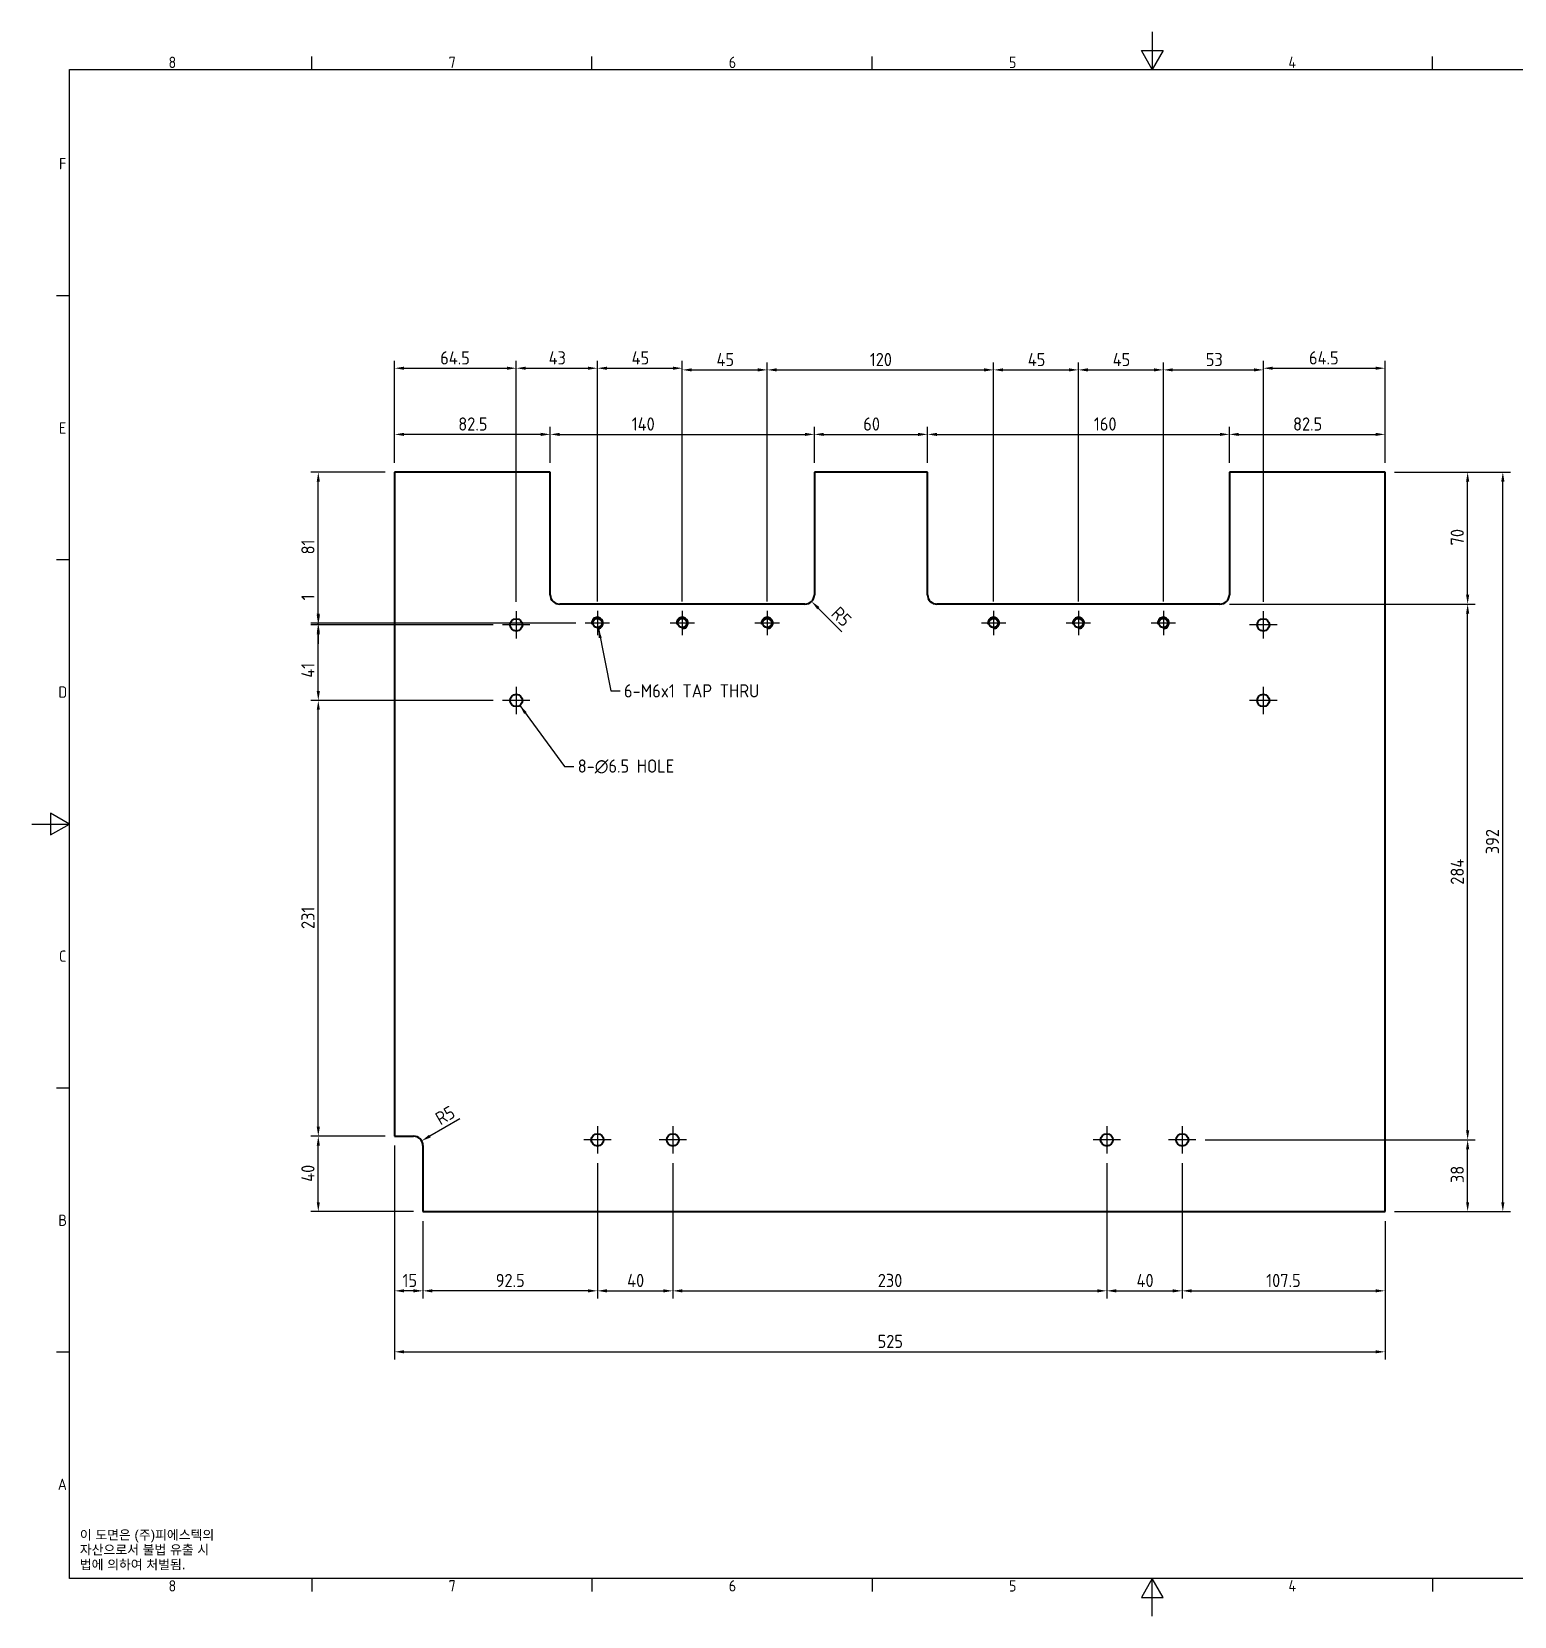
# Model space of a CAD drawing. Header units: millimetres. Extents: x 0 to 1188, y 0 to 840.
# Drawn here: x 0 to 786, y 0 to 840 of the extents above; entities that cross this region are included whole.
import ezdxf

# ---------------------------------------------------------------- set-up
doc = ezdxf.new("R2010")
doc.units = ezdxf.units.MM
doc.header["$LTSCALE"] = 2
doc.linetypes.add('CHAIN', pattern=[0.7087, 0.4724, -0.0591, 0.1181, -0.0591])
doc.layers.get('0').update_dxf_attribs({"color": 3, "lineweight": 25, "true_color": 0x00ff00})
for name, color, linetype, lineweight, true_color in [('가시적인 것(ISO)', 3, 'Continuous', 40, 0x00ff00), ('가시적인 좁은 것(ISO)', 3, 'Continuous', 35, 0x00ff00), ('기호(ISO)', 5, 'Continuous', 25, 0x0000ff), ('중심 표식(ISO)', 1, 'Continuous', 25, 0xff0000), ('치수(ISO)', 2, 'Continuous', 25, 0xffff00)]:
    doc.layers.add(name, color=color, linetype=linetype, lineweight=lineweight, true_color=true_color)
doc.layers.add('경계(ISO)', color=7, linetype='Continuous', lineweight=25)
doc.styles.add('문자 텍스트_PSTEK_POSCO', font='isocp.shx')
doc.styles.add('치수 텍스트_PSTEK_POSCO', font='isocp.shx')
doc.dimstyles.new('치수_PSTEK_POSCO', dxfattribs={"dimscale": 2, "dimtxt": 3.5, "dimasz": 2.5, "dimexe": 2, "dimexo": 2.5, "dimgap": 1, "dimtad": 1, "dimrnd": 1e-08, "dimdsep": 46, "dimtxsty": '치수 텍스트_PSTEK_POSCO', "dimcen": 0.09, "dimdle": 10, "dimclrd": 7, "dimclre": 7, "dimclrt": 2, "dimadec": 1, "dimazin": 2, "dimtfac": 1, "dimtmove": 0, "dimatfit": 3, "dimfxl": 1, "dimtolj": 1, "dimlwd": -1, "dimlwe": -1, "dimarcsym": 0})
doc.dimstyles.new('치수_PSTEK_POSCO$7', dxfattribs={"dimscale": 2, "dimtxt": 3.5, "dimasz": 2.5, "dimexe": 2, "dimexo": 2.5, "dimgap": 1, "dimtad": 1, "dimrnd": 1e-08, "dimdsep": 46, "dimtxsty": '치수 텍스트_PSTEK_POSCO', "dimcen": 0.09, "dimdle": 10, "dimclrd": 7, "dimclre": 7, "dimclrt": 2, "dimadec": 1, "dimazin": 2, "dimtfac": 1, "dimtmove": 0, "dimatfit": 3, "dimfxl": 1, "dimtolj": 1, "dimlwd": -1, "dimlwe": -1, "dimarcsym": 0})

# ---------------------------------------------------------------- blocks, each defined once
blk = doc.blocks.new('경계 Default Border')
at = {"layer": '경계(ISO)'}
for p, q in [((74.25, 410), (74.25, 413.4)), ((148.5, 410), (148.5, 413.4)), ((222.75, 410), (222.75, 413.4)), ((371.25, 410), (371.25, 413.4)), ((10, 350), (6.6, 350)), ((10, 280), (6.6, 280)), ((10, 140), (6.6, 140)), ((10, 70), (6.6, 70)), ((74.25, 10), (74.25, 6.6)), ((148.5, 10), (148.5, 6.6)), ((222.75, 10), (222.75, 6.6)), ((371.25, 10), (371.25, 6.6))]:
    blk.add_line(p, q, dxfattribs=at)
at = {"layer": '경계(ISO)', "flags": 128}
for points in [[(297, 420), (297, 410), (294.11, 415), (299.89, 415), (297, 410)], [(10, 10), (10, 410), (584, 410), (584, 10), (10, 10)], [(0, 210), (10, 210), (5, 212.89), (5, 207.11), (10, 210)], [(297, 0), (297, 10), (294.11, 5), (299.89, 5), (297, 10)]]:
    blk.add_lwpolyline(points, dxfattribs=at)
at = {"layer": '경계(ISO)', "color": 2, "true_color": 0xffff00, "char_height": 3, "attachment_point": 7, "style": '문자 텍스트_PSTEK_POSCO'}
for s, insert in [('8', (36.27, 410.37)), ('7', (110.52, 410.39)), ('6', (184.77, 410.37)), ('5', (259.02, 410.37)), ('4', (333.1, 410.4)), ('F', (7.24, 383.5)), ('E', (7.24, 313.47)), ('D', (7.08, 243.47)), ('C', (7.24, 173.47)), ('B', (7.08, 103.47)), ('A', (6.91, 33.49)), ('8', (36.27, 6.57)), ('7', (110.52, 6.59)), ('6', (184.77, 6.57)), ('5', (259.02, 6.57)), ('4', (333.1, 6.6))]:
    blk.add_mtext(s, dxfattribs=dict(at, insert=insert))
blk = doc.blocks.new('*D23')
at = {"layer": 'Defpoints', "color": 0, "transparency": 16777216}
for p in [(192.38, 254.53), (717.38, 214.53), (717.38, 140.21)]:
    blk.add_point(p, dxfattribs=at)
at = {"layer": '치수(ISO)', "color": 7, "transparency": 16777216}
for p, q in [((192.38, 249.53), (192.38, 136.21)), ((717.38, 209.53), (717.38, 136.21)), ((197.38, 140.21), (712.38, 140.21))]:
    blk.add_line(p, q, dxfattribs=at)
for points in [[(197.38, 141.04), (197.38, 139.38), (192.38, 140.21)], [(712.38, 141.04), (712.38, 139.38), (717.38, 140.21)]]:
    blk.add_solid(points, dxfattribs=at)
at = {"layer": '치수(ISO)', "color": 2, "transparency": 16777216, "insert": (448.43, 145.71), "char_height": 7, "attachment_point": 4, "style": '치수 텍스트_PSTEK_POSCO'}
blk.add_mtext('\\A1;525', dxfattribs=at)
blk = doc.blocks.new('*D24')
at = {"layer": 'Defpoints', "color": 0, "transparency": 16777216}
for p in [(717.38, 606.53), (779.84, 606.53), (717.38, 214.53)]:
    blk.add_point(p, dxfattribs=at)
at = {"layer": '치수(ISO)', "color": 7, "transparency": 16777216}
for p, q in [((722.38, 606.53), (783.84, 606.53)), ((779.84, 219.53), (779.84, 601.53)), ((722.38, 214.53), (783.84, 214.53))]:
    blk.add_line(p, q, dxfattribs=at)
for points in [[(779, 601.53), (780.67, 601.53), (779.84, 606.53)], [(779, 219.53), (780.67, 219.53), (779.84, 214.53)]]:
    blk.add_solid(points, dxfattribs=at)
at = {"layer": '치수(ISO)', "color": 2, "transparency": 16777216, "insert": (774.33, 404), "char_height": 7, "attachment_point": 4, "rotation": 90, "style": '치수 텍스트_PSTEK_POSCO'}
blk.add_mtext('\\A1;392', dxfattribs=at)
blk = doc.blocks.new('*D26')
at = {"layer": 'Defpoints', "color": 0, "transparency": 16777216}
for p in [(299.88, 245.28), (339.88, 245.28), (339.88, 172.53)]:
    blk.add_point(p, dxfattribs=at)
at = {"layer": '치수(ISO)', "color": 7, "transparency": 16777216}
for p, q in [((299.88, 240.28), (299.88, 168.53)), ((339.88, 240.28), (339.88, 168.53)), ((304.88, 172.53), (334.88, 172.53))]:
    blk.add_line(p, q, dxfattribs=at)
for points in [[(304.88, 173.36), (304.88, 171.69), (299.88, 172.53)], [(334.88, 173.36), (334.88, 171.69), (339.88, 172.53)]]:
    blk.add_solid(points, dxfattribs=at)
at = {"layer": '치수(ISO)', "color": 2, "transparency": 16777216, "insert": (315.65, 178.03), "char_height": 7, "attachment_point": 4, "style": '치수 텍스트_PSTEK_POSCO'}
blk.add_mtext('\\A1;40', dxfattribs=at)
blk = doc.blocks.new('*D27')
at = {"layer": 'Defpoints', "color": 0, "transparency": 16777216}
for p in [(339.88, 245.28), (569.88, 245.28), (569.88, 172.53)]:
    blk.add_point(p, dxfattribs=at)
at = {"layer": '치수(ISO)', "color": 7, "transparency": 16777216}
for p, q in [((339.88, 240.28), (339.88, 168.53)), ((569.88, 240.28), (569.88, 168.53)), ((344.88, 172.53), (564.88, 172.53))]:
    blk.add_line(p, q, dxfattribs=at)
for points in [[(344.88, 173.36), (344.88, 171.69), (339.88, 172.53)], [(564.88, 173.36), (564.88, 171.69), (569.88, 172.53)]]:
    blk.add_solid(points, dxfattribs=at)
at = {"layer": '치수(ISO)', "color": 2, "transparency": 16777216, "insert": (448.5, 178.03), "char_height": 7, "attachment_point": 4, "style": '치수 텍스트_PSTEK_POSCO'}
blk.add_mtext('\\A1;230', dxfattribs=at)
blk = doc.blocks.new('*D28')
at = {"layer": 'Defpoints', "color": 0, "transparency": 16777216}
for p in [(569.88, 245.28), (609.88, 245.28), (609.88, 172.53)]:
    blk.add_point(p, dxfattribs=at)
at = {"layer": '치수(ISO)', "color": 7, "transparency": 16777216}
for p, q in [((569.88, 240.28), (569.88, 168.53)), ((609.88, 240.28), (609.88, 168.53)), ((574.88, 172.53), (604.88, 172.53))]:
    blk.add_line(p, q, dxfattribs=at)
for points in [[(574.88, 173.36), (574.88, 171.69), (569.88, 172.53)], [(604.88, 173.36), (604.88, 171.69), (609.88, 172.53)]]:
    blk.add_solid(points, dxfattribs=at)
at = {"layer": '치수(ISO)', "color": 2, "transparency": 16777216, "insert": (585.69, 178.03), "char_height": 7, "attachment_point": 4, "style": '치수 텍스트_PSTEK_POSCO'}
blk.add_mtext('\\A1;40', dxfattribs=at)
blk = doc.blocks.new('*D29')
at = {"layer": 'Defpoints', "color": 0, "transparency": 16777216}
for p in [(609.88, 245.28), (717.38, 214.53), (717.38, 172.53)]:
    blk.add_point(p, dxfattribs=at)
at = {"layer": '치수(ISO)', "color": 7, "transparency": 16777216}
for p, q in [((609.88, 240.28), (609.88, 168.53)), ((717.38, 209.53), (717.38, 168.53)), ((614.88, 172.53), (712.38, 172.53))]:
    blk.add_line(p, q, dxfattribs=at)
for points in [[(614.88, 173.36), (614.88, 171.69), (609.88, 172.53)], [(712.38, 173.36), (712.38, 171.69), (717.38, 172.53)]]:
    blk.add_solid(points, dxfattribs=at)
at = {"layer": '치수(ISO)', "color": 2, "transparency": 16777216, "insert": (654.4, 178.03), "char_height": 7, "attachment_point": 4, "style": '치수 텍스트_PSTEK_POSCO'}
blk.add_mtext('\\A1;107.5', dxfattribs=at)
blk = doc.blocks.new('*D30')
at = {"layer": 'Defpoints', "color": 0, "transparency": 16777216}
for p in [(299.88, 661.6), (256.88, 532.78), (299.88, 532.98)]:
    blk.add_point(p, dxfattribs=at)
at = {"layer": '치수(ISO)', "color": 7, "transparency": 16777216}
for p, q in [((256.88, 537.78), (256.88, 665.6)), ((299.88, 537.98), (299.88, 665.6)), ((261.88, 661.6), (294.88, 661.6))]:
    blk.add_line(p, q, dxfattribs=at)
for points in [[(261.88, 662.43), (261.88, 660.77), (256.88, 661.6)], [(294.88, 662.43), (294.88, 660.77), (299.88, 661.6)]]:
    blk.add_solid(points, dxfattribs=at)
at = {"layer": '치수(ISO)', "color": 2, "transparency": 16777216, "insert": (274.05, 667.1), "char_height": 7, "attachment_point": 4, "style": '치수 텍스트_PSTEK_POSCO'}
blk.add_mtext('\\A1;43', dxfattribs=at)
blk = doc.blocks.new('*D31')
at = {"layer": 'Defpoints', "color": 0, "transparency": 16777216}
for p in [(344.88, 661.6), (299.88, 532.98), (344.88, 532.98)]:
    blk.add_point(p, dxfattribs=at)
at = {"layer": '치수(ISO)', "color": 7, "transparency": 16777216}
for p, q in [((299.88, 537.98), (299.88, 665.6)), ((344.88, 537.98), (344.88, 665.6)), ((304.88, 661.6), (339.88, 661.6))]:
    blk.add_line(p, q, dxfattribs=at)
for points in [[(304.88, 662.43), (304.88, 660.77), (299.88, 661.6)], [(339.88, 662.43), (339.88, 660.77), (344.88, 661.6)]]:
    blk.add_solid(points, dxfattribs=at)
at = {"layer": '치수(ISO)', "color": 2, "transparency": 16777216, "insert": (318.03, 667.1), "char_height": 7, "attachment_point": 4, "style": '치수 텍스트_PSTEK_POSCO'}
blk.add_mtext('\\A1;45', dxfattribs=at)
blk = doc.blocks.new('*D32')
at = {"layer": 'Defpoints', "color": 0, "transparency": 16777216}
for p in [(389.88, 660.72), (344.88, 532.98), (389.88, 532.98)]:
    blk.add_point(p, dxfattribs=at)
at = {"layer": '치수(ISO)', "color": 7, "transparency": 16777216}
for p, q in [((344.88, 537.98), (344.88, 664.72)), ((389.88, 537.98), (389.88, 664.72)), ((349.88, 660.72), (384.88, 660.72))]:
    blk.add_line(p, q, dxfattribs=at)
for points in [[(349.88, 661.56), (349.88, 659.89), (344.88, 660.72)], [(384.88, 661.56), (384.88, 659.89), (389.88, 660.72)]]:
    blk.add_solid(points, dxfattribs=at)
at = {"layer": '치수(ISO)', "color": 2, "transparency": 16777216, "insert": (363.03, 666.22), "char_height": 7, "attachment_point": 4, "style": '치수 텍스트_PSTEK_POSCO'}
blk.add_mtext('\\A1;45', dxfattribs=at)
blk = doc.blocks.new('*D33')
at = {"layer": 'Defpoints', "color": 0, "transparency": 16777216}
for p in [(509.88, 660.72), (389.88, 532.98), (509.88, 532.98)]:
    blk.add_point(p, dxfattribs=at)
at = {"layer": '치수(ISO)', "color": 7, "transparency": 16777216}
for p, q in [((389.88, 537.98), (389.88, 664.72)), ((509.88, 537.98), (509.88, 664.72)), ((394.88, 660.72), (504.88, 660.72))]:
    blk.add_line(p, q, dxfattribs=at)
for points in [[(394.88, 661.56), (394.88, 659.89), (389.88, 660.72)], [(504.88, 661.56), (504.88, 659.89), (509.88, 660.72)]]:
    blk.add_solid(points, dxfattribs=at)
at = {"layer": '치수(ISO)', "color": 2, "transparency": 16777216, "insert": (444.27, 666.22), "char_height": 7, "attachment_point": 4, "style": '치수 텍스트_PSTEK_POSCO'}
blk.add_mtext('\\A1;120', dxfattribs=at)
blk = doc.blocks.new('*D34')
at = {"layer": 'Defpoints', "color": 0, "transparency": 16777216}
for p in [(554.88, 660.72), (509.88, 532.98), (554.88, 532.98)]:
    blk.add_point(p, dxfattribs=at)
at = {"layer": '치수(ISO)', "color": 7, "transparency": 16777216}
for p, q in [((509.88, 537.98), (509.88, 664.72)), ((554.88, 537.98), (554.88, 664.72)), ((514.88, 660.72), (549.88, 660.72))]:
    blk.add_line(p, q, dxfattribs=at)
for points in [[(514.88, 661.56), (514.88, 659.89), (509.88, 660.72)], [(549.88, 661.56), (549.88, 659.89), (554.88, 660.72)]]:
    blk.add_solid(points, dxfattribs=at)
at = {"layer": '치수(ISO)', "color": 2, "transparency": 16777216, "insert": (528.03, 666.22), "char_height": 7, "attachment_point": 4, "style": '치수 텍스트_PSTEK_POSCO'}
blk.add_mtext('\\A1;45', dxfattribs=at)
blk = doc.blocks.new('*D35')
at = {"layer": 'Defpoints', "color": 0, "transparency": 16777216}
for p in [(599.88, 660.72), (554.88, 532.98), (599.88, 532.98)]:
    blk.add_point(p, dxfattribs=at)
at = {"layer": '치수(ISO)', "color": 7, "transparency": 16777216}
for p, q in [((554.88, 537.98), (554.88, 664.72)), ((599.88, 537.98), (599.88, 664.72)), ((559.88, 660.72), (594.88, 660.72))]:
    blk.add_line(p, q, dxfattribs=at)
for points in [[(559.88, 661.56), (559.88, 659.89), (554.88, 660.72)], [(594.88, 661.56), (594.88, 659.89), (599.88, 660.72)]]:
    blk.add_solid(points, dxfattribs=at)
at = {"layer": '치수(ISO)', "color": 2, "transparency": 16777216, "insert": (573.03, 666.22), "char_height": 7, "attachment_point": 4, "style": '치수 텍스트_PSTEK_POSCO'}
blk.add_mtext('\\A1;45', dxfattribs=at)
blk = doc.blocks.new('*D36')
at = {"layer": 'Defpoints', "color": 0, "transparency": 16777216}
for p in [(652.88, 660.72), (599.88, 532.98), (652.88, 532.78)]:
    blk.add_point(p, dxfattribs=at)
at = {"layer": '치수(ISO)', "color": 7, "transparency": 16777216}
for p, q in [((599.88, 537.98), (599.88, 664.72)), ((652.88, 537.78), (652.88, 664.72)), ((604.88, 660.72), (647.88, 660.72))]:
    blk.add_line(p, q, dxfattribs=at)
for points in [[(604.88, 661.56), (604.88, 659.89), (599.88, 660.72)], [(647.88, 661.56), (647.88, 659.89), (652.88, 660.72)]]:
    blk.add_solid(points, dxfattribs=at)
at = {"layer": '치수(ISO)', "color": 2, "transparency": 16777216, "insert": (622.38, 666.22), "char_height": 7, "attachment_point": 4, "style": '치수 텍스트_PSTEK_POSCO'}
blk.add_mtext('\\A1;53', dxfattribs=at)
blk = doc.blocks.new('*D37')
at = {"layer": 'Defpoints', "color": 0, "transparency": 16777216}
for p in [(717.38, 661.6), (717.38, 606.53), (652.88, 532.78)]:
    blk.add_point(p, dxfattribs=at)
at = {"layer": '치수(ISO)', "color": 7, "transparency": 16777216}
for p, q in [((652.88, 537.78), (652.88, 665.6)), ((717.38, 611.53), (717.38, 665.6)), ((657.88, 661.6), (712.38, 661.6))]:
    blk.add_line(p, q, dxfattribs=at)
for points in [[(657.88, 662.43), (657.88, 660.77), (652.88, 661.6)], [(712.38, 662.43), (712.38, 660.77), (717.38, 661.6)]]:
    blk.add_solid(points, dxfattribs=at)
at = {"layer": '치수(ISO)', "color": 2, "transparency": 16777216, "insert": (677.09, 667.1), "char_height": 7, "attachment_point": 4, "style": '치수 텍스트_PSTEK_POSCO'}
blk.add_mtext('\\A1;64.5', dxfattribs=at)
blk = doc.blocks.new('*D38')
at = {"layer": 'Defpoints', "color": 0, "transparency": 16777216}
for p in [(256.88, 661.6), (192.38, 606.53), (256.88, 532.78)]:
    blk.add_point(p, dxfattribs=at)
at = {"layer": '치수(ISO)', "color": 7, "transparency": 16777216}
for p, q in [((192.38, 611.53), (192.38, 665.6)), ((256.88, 537.78), (256.88, 665.6)), ((197.38, 661.6), (251.88, 661.6))]:
    blk.add_line(p, q, dxfattribs=at)
for points in [[(197.38, 662.43), (197.38, 660.77), (192.38, 661.6)], [(251.88, 662.43), (251.88, 660.77), (256.88, 661.6)]]:
    blk.add_solid(points, dxfattribs=at)
at = {"layer": '치수(ISO)', "color": 2, "transparency": 16777216, "insert": (216.55, 667.1), "char_height": 7, "attachment_point": 4, "style": '치수 텍스트_PSTEK_POSCO'}
blk.add_mtext('\\A1;64.5', dxfattribs=at)
blk = doc.blocks.new('*D39')
at = {"layer": 'Defpoints', "color": 0, "transparency": 16777216}
for p in [(414.88, 626.53), (274.88, 606.53), (414.88, 606.53)]:
    blk.add_point(p, dxfattribs=at)
at = {"layer": '치수(ISO)', "color": 7, "transparency": 16777216}
for p, q in [((274.88, 611.53), (274.88, 630.53)), ((414.88, 611.53), (414.88, 630.53)), ((279.88, 626.53), (409.88, 626.53))]:
    blk.add_line(p, q, dxfattribs=at)
for points in [[(279.88, 627.36), (279.88, 625.69), (274.88, 626.53)], [(409.88, 627.36), (409.88, 625.69), (414.88, 626.53)]]:
    blk.add_solid(points, dxfattribs=at)
at = {"layer": '치수(ISO)', "color": 2, "transparency": 16777216, "insert": (318.09, 632.03), "char_height": 7, "attachment_point": 4, "style": '치수 텍스트_PSTEK_POSCO'}
blk.add_mtext('\\A1;140', dxfattribs=at)
blk = doc.blocks.new('*D40')
at = {"layer": 'Defpoints', "color": 0, "transparency": 16777216}
for p in [(474.88, 626.53), (414.88, 606.53), (474.88, 606.53)]:
    blk.add_point(p, dxfattribs=at)
at = {"layer": '치수(ISO)', "color": 7, "transparency": 16777216}
for p, q in [((414.88, 611.53), (414.88, 630.53)), ((474.88, 611.53), (474.88, 630.53)), ((419.88, 626.53), (469.88, 626.53))]:
    blk.add_line(p, q, dxfattribs=at)
for points in [[(419.88, 627.36), (419.88, 625.69), (414.88, 626.53)], [(469.88, 627.36), (469.88, 625.69), (474.88, 626.53)]]:
    blk.add_solid(points, dxfattribs=at)
at = {"layer": '치수(ISO)', "color": 2, "transparency": 16777216, "insert": (440.81, 632.03), "char_height": 7, "attachment_point": 4, "style": '치수 텍스트_PSTEK_POSCO'}
blk.add_mtext('\\A1;60', dxfattribs=at)
blk = doc.blocks.new('*D41')
at = {"layer": 'Defpoints', "color": 0, "transparency": 16777216}
for p in [(634.88, 626.53), (474.88, 606.53), (634.88, 606.53)]:
    blk.add_point(p, dxfattribs=at)
at = {"layer": '치수(ISO)', "color": 7, "transparency": 16777216}
for p, q in [((474.88, 611.53), (474.88, 630.53)), ((634.88, 611.53), (634.88, 630.53)), ((479.88, 626.53), (629.88, 626.53))]:
    blk.add_line(p, q, dxfattribs=at)
for points in [[(479.88, 627.36), (479.88, 625.69), (474.88, 626.53)], [(629.88, 627.36), (629.88, 625.69), (634.88, 626.53)]]:
    blk.add_solid(points, dxfattribs=at)
at = {"layer": '치수(ISO)', "color": 2, "transparency": 16777216, "insert": (563.05, 632.03), "char_height": 7, "attachment_point": 4, "style": '치수 텍스트_PSTEK_POSCO'}
blk.add_mtext('\\A1;160', dxfattribs=at)
blk = doc.blocks.new('*D42')
at = {"layer": 'Defpoints', "color": 0, "transparency": 16777216}
for p in [(717.38, 626.53), (634.88, 606.53), (717.38, 606.53)]:
    blk.add_point(p, dxfattribs=at)
at = {"layer": '치수(ISO)', "color": 7, "transparency": 16777216}
for p, q in [((634.88, 611.53), (634.88, 630.53)), ((717.38, 611.53), (717.38, 630.53)), ((639.88, 626.53), (712.38, 626.53))]:
    blk.add_line(p, q, dxfattribs=at)
for points in [[(639.88, 627.36), (639.88, 625.69), (634.88, 626.53)], [(712.38, 627.36), (712.38, 625.69), (717.38, 626.53)]]:
    blk.add_solid(points, dxfattribs=at)
at = {"layer": '치수(ISO)', "color": 2, "transparency": 16777216, "insert": (668.63, 632.03), "char_height": 7, "attachment_point": 4, "style": '치수 텍스트_PSTEK_POSCO'}
blk.add_mtext('\\A1;82.5', dxfattribs=at)
blk = doc.blocks.new('*D43')
at = {"layer": 'Defpoints', "color": 0, "transparency": 16777216}
for p in [(192.38, 626.53), (192.38, 606.53), (274.88, 606.53)]:
    blk.add_point(p, dxfattribs=at)
at = {"layer": '치수(ISO)', "color": 7, "transparency": 16777216}
for p, q in [((192.38, 611.53), (192.38, 630.53)), ((274.88, 611.53), (274.88, 630.53)), ((269.88, 626.53), (197.38, 626.53))]:
    blk.add_line(p, q, dxfattribs=at)
for points in [[(197.38, 627.36), (197.38, 625.69), (192.38, 626.53)], [(269.88, 627.36), (269.88, 625.69), (274.88, 626.53)]]:
    blk.add_solid(points, dxfattribs=at)
at = {"layer": '치수(ISO)', "color": 2, "transparency": 16777216, "insert": (226.13, 632.03), "char_height": 7, "attachment_point": 4, "style": '치수 텍스트_PSTEK_POSCO'}
blk.add_mtext('\\A1;82.5', dxfattribs=at)
blk = doc.blocks.new('*D44')
at = {"layer": 'Defpoints', "color": 0, "transparency": 16777216}
for p in [(617.13, 252.53), (761.18, 252.53), (717.38, 214.53)]:
    blk.add_point(p, dxfattribs=at)
at = {"layer": '치수(ISO)', "color": 7, "transparency": 16777216}
for p, q in [((622.13, 252.53), (765.18, 252.53)), ((761.18, 219.53), (761.18, 247.53)), ((722.38, 214.53), (765.18, 214.53))]:
    blk.add_line(p, q, dxfattribs=at)
for points in [[(760.35, 247.53), (762.01, 247.53), (761.18, 252.53)], [(760.35, 219.53), (762.01, 219.53), (761.18, 214.53)]]:
    blk.add_solid(points, dxfattribs=at)
at = {"layer": '치수(ISO)', "color": 2, "transparency": 16777216, "insert": (755.68, 229.66), "char_height": 7, "attachment_point": 4, "rotation": 90, "style": '치수 텍스트_PSTEK_POSCO'}
blk.add_mtext('\\A1;38', dxfattribs=at)
blk = doc.blocks.new('*D45')
at = {"layer": 'Defpoints', "color": 0, "transparency": 16777216}
for p in [(717.38, 606.53), (761.18, 606.53), (629.88, 536.53)]:
    blk.add_point(p, dxfattribs=at)
at = {"layer": '치수(ISO)', "color": 7, "transparency": 16777216}
for p, q in [((722.38, 606.53), (765.18, 606.53)), ((761.18, 541.53), (761.18, 601.53)), ((634.88, 536.53), (765.18, 536.53))]:
    blk.add_line(p, q, dxfattribs=at)
for points in [[(760.35, 601.53), (762.01, 601.53), (761.18, 606.53)], [(760.35, 541.53), (762.01, 541.53), (761.18, 536.53)]]:
    blk.add_solid(points, dxfattribs=at)
at = {"layer": '치수(ISO)', "color": 2, "transparency": 16777216, "insert": (755.68, 567.69), "char_height": 7, "attachment_point": 4, "rotation": 90, "style": '치수 텍스트_PSTEK_POSCO'}
blk.add_mtext('\\A1;70', dxfattribs=at)
blk = doc.blocks.new('*D46')
at = {"layer": 'Defpoints', "color": 0, "transparency": 16777216}
for p in [(629.88, 536.53), (761.18, 536.53), (617.13, 252.53)]:
    blk.add_point(p, dxfattribs=at)
at = {"layer": '치수(ISO)', "color": 7, "transparency": 16777216}
for p, q in [((634.88, 536.53), (765.18, 536.53)), ((761.18, 257.53), (761.18, 531.53)), ((622.13, 252.53), (765.18, 252.53))]:
    blk.add_line(p, q, dxfattribs=at)
for points in [[(760.35, 531.53), (762.01, 531.53), (761.18, 536.53)], [(760.35, 257.53), (762.01, 257.53), (761.18, 252.53)]]:
    blk.add_solid(points, dxfattribs=at)
at = {"layer": '치수(ISO)', "color": 2, "transparency": 16777216, "insert": (755.68, 387.81), "char_height": 7, "attachment_point": 4, "rotation": 90, "style": '치수 텍스트_PSTEK_POSCO'}
blk.add_mtext('\\A1;284', dxfattribs=at)
blk = doc.blocks.new('*D47')
at = {"layer": 'Defpoints', "color": 0, "transparency": 16777216}
for p in [(151.93, 606.53), (192.38, 606.53), (249.63, 525.53)]:
    blk.add_point(p, dxfattribs=at)
at = {"layer": '치수(ISO)', "color": 7, "transparency": 16777216}
for p, q in [((187.38, 606.53), (147.93, 606.53)), ((151.93, 530.53), (151.93, 601.53)), ((244.63, 525.53), (147.93, 525.53))]:
    blk.add_line(p, q, dxfattribs=at)
for points in [[(151.1, 601.53), (152.76, 601.53), (151.93, 606.53)], [(151.1, 530.53), (152.76, 530.53), (151.93, 525.53)]]:
    blk.add_solid(points, dxfattribs=at)
at = {"layer": '치수(ISO)', "color": 2, "transparency": 16777216, "insert": (146.43, 562.9), "char_height": 7, "attachment_point": 4, "rotation": 90, "style": '치수 텍스트_PSTEK_POSCO'}
blk.add_mtext('\\A1;81', dxfattribs=at)
blk = doc.blocks.new('*D48')
at = {"layer": 'Defpoints', "color": 0, "transparency": 16777216}
for p in [(151.93, 525.53), (249.63, 525.53), (293.42, 526.53)]:
    blk.add_point(p, dxfattribs=at)
at = {"layer": '치수(ISO)', "color": 7, "transparency": 16777216}
for p, q in [((151.93, 531.53), (151.93, 541.93)), ((288.42, 526.53), (147.93, 526.53)), ((244.63, 525.53), (147.93, 525.53)), ((151.93, 525.53), (151.93, 526.53)), ((151.93, 520.53), (151.93, 515.53))]:
    blk.add_line(p, q, dxfattribs=at)
for points in [[(151.1, 531.53), (152.76, 531.53), (151.93, 526.53)], [(151.1, 520.53), (152.76, 520.53), (151.93, 525.53)]]:
    blk.add_solid(points, dxfattribs=at)
at = {"layer": '치수(ISO)', "color": 2, "transparency": 16777216, "insert": (146.43, 538.53), "char_height": 7, "attachment_point": 4, "rotation": 90, "style": '치수 텍스트_PSTEK_POSCO'}
blk.add_mtext('\\A1;1', dxfattribs=at)
blk = doc.blocks.new('*D49')
at = {"layer": 'Defpoints', "color": 0, "transparency": 16777216}
for p in [(151.93, 526.53), (293.42, 526.53), (249.63, 485.53)]:
    blk.add_point(p, dxfattribs=at)
at = {"layer": '치수(ISO)', "color": 7, "transparency": 16777216}
for p, q in [((288.42, 526.53), (147.93, 526.53)), ((151.93, 490.53), (151.93, 521.53)), ((244.63, 485.53), (147.93, 485.53))]:
    blk.add_line(p, q, dxfattribs=at)
for points in [[(151.1, 521.53), (152.76, 521.53), (151.93, 526.53)], [(151.1, 490.53), (152.76, 490.53), (151.93, 485.53)]]:
    blk.add_solid(points, dxfattribs=at)
at = {"layer": '치수(ISO)', "color": 2, "transparency": 16777216, "insert": (146.43, 497.55), "char_height": 7, "attachment_point": 4, "rotation": 90, "style": '치수 텍스트_PSTEK_POSCO'}
blk.add_mtext('\\A1;41', dxfattribs=at)
blk = doc.blocks.new('*D50')
at = {"layer": 'Defpoints', "color": 0, "transparency": 16777216}
for p in [(151.93, 485.53), (249.63, 485.53), (192.38, 254.53)]:
    blk.add_point(p, dxfattribs=at)
at = {"layer": '치수(ISO)', "color": 7, "transparency": 16777216}
for p, q in [((244.63, 485.53), (147.93, 485.53)), ((151.93, 259.53), (151.93, 480.53)), ((187.38, 254.53), (147.93, 254.53))]:
    blk.add_line(p, q, dxfattribs=at)
for points in [[(151.1, 480.53), (152.76, 480.53), (151.93, 485.53)], [(151.1, 259.53), (152.76, 259.53), (151.93, 254.53)]]:
    blk.add_solid(points, dxfattribs=at)
at = {"layer": '치수(ISO)', "color": 2, "transparency": 16777216, "insert": (146.43, 364.32), "char_height": 7, "attachment_point": 4, "rotation": 90, "style": '치수 텍스트_PSTEK_POSCO'}
blk.add_mtext('\\A1;231', dxfattribs=at)
blk = doc.blocks.new('*D51')
at = {"layer": 'Defpoints', "color": 0, "transparency": 16777216}
for p in [(409.88, 541.53), (413.41, 537.99)]:
    blk.add_point(p, dxfattribs=at)
at = {"layer": '치수(ISO)', "color": 7, "transparency": 16777216}
blk.add_line((429.46, 521.95), (416.95, 534.45), dxfattribs=at)
blk.add_solid([(417.54, 535.04), (416.36, 533.87), (413.41, 537.99)], dxfattribs=at)
at = {"layer": '치수(ISO)', "color": 2, "transparency": 16777216, "insert": (425.79, 533.39), "char_height": 7, "attachment_point": 4, "rotation": 315, "style": '치수 텍스트_PSTEK_POSCO'}
blk.add_mtext('\\A1;R5', dxfattribs=at)
blk = doc.blocks.new('*D52')
at = {"layer": 'Defpoints', "color": 0, "transparency": 16777216}
for p in [(299.88, 245.28), (207.38, 214.53), (207.38, 172.53)]:
    blk.add_point(p, dxfattribs=at)
at = {"layer": '치수(ISO)', "color": 7, "transparency": 16777216}
for p, q in [((299.88, 240.28), (299.88, 168.53)), ((207.38, 209.53), (207.38, 168.53)), ((294.88, 172.53), (212.38, 172.53))]:
    blk.add_line(p, q, dxfattribs=at)
for points in [[(212.38, 173.36), (212.38, 171.69), (207.38, 172.53)], [(294.88, 173.36), (294.88, 171.69), (299.88, 172.53)]]:
    blk.add_solid(points, dxfattribs=at)
at = {"layer": '치수(ISO)', "color": 2, "transparency": 16777216, "insert": (245.99, 178.03), "char_height": 7, "attachment_point": 4, "style": '치수 텍스트_PSTEK_POSCO'}
blk.add_mtext('\\A1;92.5', dxfattribs=at)
blk = doc.blocks.new('*D53')
at = {"layer": 'Defpoints', "color": 0, "transparency": 16777216}
for p in [(192.38, 254.53), (207.38, 214.53), (192.38, 172.53)]:
    blk.add_point(p, dxfattribs=at)
at = {"layer": '치수(ISO)', "color": 7, "transparency": 16777216}
for p, q in [((192.38, 249.53), (192.38, 168.53)), ((207.38, 209.53), (207.38, 168.53)), ((202.38, 172.53), (197.38, 172.53))]:
    blk.add_line(p, q, dxfattribs=at)
for points in [[(197.38, 173.36), (197.38, 171.69), (192.38, 172.53)], [(202.38, 173.36), (202.38, 171.69), (207.38, 172.53)]]:
    blk.add_solid(points, dxfattribs=at)
at = {"layer": '치수(ISO)', "color": 2, "transparency": 16777216, "insert": (196.58, 178.03), "char_height": 7, "attachment_point": 4, "style": '치수 텍스트_PSTEK_POSCO'}
blk.add_mtext('\\A1;15', dxfattribs=at)
blk = doc.blocks.new('*D54')
at = {"layer": 'Defpoints', "color": 0, "transparency": 16777216}
for p in [(151.93, 254.53), (192.38, 254.53), (207.38, 214.53)]:
    blk.add_point(p, dxfattribs=at)
at = {"layer": '치수(ISO)', "color": 7, "transparency": 16777216}
for p, q in [((187.38, 254.53), (147.93, 254.53)), ((151.93, 219.53), (151.93, 249.53)), ((202.38, 214.53), (147.93, 214.53))]:
    blk.add_line(p, q, dxfattribs=at)
for points in [[(151.1, 249.53), (152.76, 249.53), (151.93, 254.53)], [(151.1, 219.53), (152.76, 219.53), (151.93, 214.53)]]:
    blk.add_solid(points, dxfattribs=at)
at = {"layer": '치수(ISO)', "color": 2, "transparency": 16777216, "insert": (146.43, 230.32), "char_height": 7, "attachment_point": 4, "rotation": 90, "style": '치수 텍스트_PSTEK_POSCO'}
blk.add_mtext('\\A1;40', dxfattribs=at)
blk = doc.blocks.new('*D55')
at = {"layer": 'Defpoints', "color": 0, "transparency": 16777216}
for p in [(206.71, 252.03), (202.38, 249.53)]:
    blk.add_point(p, dxfattribs=at)
at = {"layer": '치수(ISO)', "color": 7, "transparency": 16777216}
blk.add_line((226.93, 263.7), (211.04, 254.53), dxfattribs=at)
blk.add_solid([(210.62, 255.25), (211.45, 253.8), (206.71, 252.03)], dxfattribs=at)
at = {"layer": '치수(ISO)', "color": 2, "transparency": 16777216, "insert": (214.92, 263.12), "char_height": 7, "attachment_point": 4, "rotation": 30, "style": '치수 텍스트_PSTEK_POSCO'}
blk.add_mtext('\\A1;R5', dxfattribs=at)

msp = doc.modelspace()

# ---------------------------------------------------------------- linework, layer by layer
at = {"layer": '가시적인 것(ISO)'}
for p, q in [((274.875, 606.526), (192.375, 606.526)), ((192.375, 606.526), (192.375, 254.526)), ((274.875, 541.526), (274.875, 606.526)), ((474.875, 606.526), (414.875, 606.526)), ((414.875, 606.526), (414.875, 541.526)), ((474.875, 541.526), (474.875, 606.526)), ((717.375, 606.526), (634.875, 606.526)), ((634.875, 606.526), (634.875, 541.526)), ((717.375, 214.526), (717.375, 606.526)), ((409.875, 536.526), (279.875, 536.526)), ((629.875, 536.526), (479.875, 536.526)), ((192.375, 254.526), (202.375, 254.526)), ((207.375, 249.526), (207.375, 214.526)), ((207.375, 214.526), (717.375, 214.526))]:
    msp.add_line(p, q, dxfattribs=at)
for centre, radius in [((256.875, 525.526), 3.25), ((299.875, 526.526), 2.458), ((344.875, 526.526), 2.458), ((389.875, 526.526), 2.458), ((509.875, 526.526), 2.458), ((554.875, 526.526), 2.458), ((599.875, 526.526), 2.458), ((652.875, 525.526), 3.25), ((256.875, 485.526), 3.25), ((652.875, 485.526), 3.25), ((299.875, 252.526), 3.25), ((339.875, 252.526), 3.25), ((569.875, 252.526), 3.25), ((609.875, 252.526), 3.25)]:
    msp.add_circle(centre, radius, dxfattribs=at)
for centre, start, end in [((279.875, 541.526), 180, 270), ((409.875, 541.526), 270, 0), ((479.875, 541.526), 180, 270), ((629.875, 541.526), 270, 0), ((202.375, 249.526), 0, 90)]:
    msp.add_arc(centre, 5, start, end, dxfattribs=at)
at = {"layer": '가시적인 좁은 것(ISO)'}
for centre in [(299.875, 526.526), (344.875, 526.526), (389.875, 526.526), (509.875, 526.526), (554.875, 526.526), (599.875, 526.526)]:
    msp.add_arc(centre, 3, 280, 190, dxfattribs=at)
at = {"layer": '중심 표식(ISO)', "linetype": 'CHAIN'}
for p, q in [((256.875, 532.776), (256.875, 518.276)), ((299.875, 532.984), (299.875, 520.067)), ((344.875, 532.984), (344.875, 520.067)), ((389.875, 532.984), (389.875, 520.067)), ((509.875, 532.984), (509.875, 520.067)), ((554.875, 532.984), (554.875, 520.067)), ((599.875, 532.984), (599.875, 520.067)), ((652.875, 532.776), (652.875, 518.276)), ((264.125, 525.526), (249.625, 525.526)), ((306.334, 526.526), (293.417, 526.526)), ((351.334, 526.526), (338.417, 526.526)), ((396.334, 526.526), (383.417, 526.526)), ((516.334, 526.526), (503.417, 526.526)), ((561.334, 526.526), (548.417, 526.526)), ((606.334, 526.526), (593.417, 526.526)), ((660.125, 525.526), (645.625, 525.526)), ((256.875, 492.776), (256.875, 478.276)), ((652.875, 492.776), (652.875, 478.276)), ((264.125, 485.526), (249.625, 485.526)), ((660.125, 485.526), (645.625, 485.526)), ((307.125, 252.526), (292.625, 252.526)), ((299.875, 259.776), (299.875, 245.276)), ((347.125, 252.526), (332.625, 252.526)), ((339.875, 259.776), (339.875, 245.276)), ((577.125, 252.526), (562.625, 252.526)), ((569.875, 259.776), (569.875, 245.276)), ((617.125, 252.526), (602.625, 252.526)), ((609.875, 259.776), (609.875, 245.276))]:
    msp.add_line(p, q, dxfattribs=at)

# ---------------------------------------------------------------- block references
at = {"xscale": 2, "yscale": 2, "zscale": 2}
msp.add_blockref('경계 Default Border', (0, 0), dxfattribs=at)

# ---------------------------------------------------------------- texts
at = {"layer": '기호(ISO)', "color": 2, "true_color": 0xffff00, "attachment_point": 4}
for s, insert, char_height, width, line_spacing_factor, style in [('{6-M6x1 TAP THRU}', (313.961, 490.575), 7, 84.08159, 0.6125, '치수 텍스트_PSTEK_POSCO'), ('{8-\\fAIGDT|b0|i0;\\H7.0000;n\\fisocp|b0|i0;\\H7.0000;6.5 HOLE}', (289.448, 450.48), 7, 59.00569, 0.6125, '치수 텍스트_PSTEK_POSCO'), ('{\\fArial|b0|i0;\\H5.0000;이 도면은 (주)피에스텍의\\P자산으로서 불법 유출 시 \\P법에 의하여 처벌됨.}', (25.51, 35.029), 5, 78.61221, 0.944221, '문자 텍스트_PSTEK_POSCO')]:
    msp.add_mtext(s, dxfattribs=dict(at, insert=insert, char_height=char_height, width=width, line_spacing_factor=line_spacing_factor, style=style))

# ---------------------------------------------------------------- dimensions: what is measured, and where the dimension line sits
at = {"layer": '치수(ISO)', "color": 7}
for base, p1, p2, angle, override, picture, middle in [((256.875, 661.601), (192.375, 606.526), (256.875, 532.776), 180, {"dimdec": 2, "dimtp": 0, "dimtm": 0, "dimtdec": 2, "dimtofl": 0, "dimatfit": 1}, '*D38', (224.605, 661.601)), ((299.875, 661.601), (256.875, 532.776), (299.875, 532.984), 180, {"dimdec": 2, "dimtp": 0, "dimtm": 0, "dimtdec": 2, "dimtofl": 0, "dimatfit": 1}, '*D30', (278.395, 661.601)), ((344.875, 661.601), (299.875, 532.984), (344.875, 532.984), 180, {"dimdec": 2, "dimtp": 0, "dimtm": 0, "dimtdec": 2, "dimtofl": 0, "dimatfit": 1}, '*D31', (322.375, 661.601)), ((389.875, 660.722), (344.875, 532.984), (389.875, 532.984), 180, {"dimdec": 2, "dimtp": 0, "dimtm": 0, "dimtdec": 2, "dimtofl": 0, "dimatfit": 1}, '*D32', (367.375, 660.722)), ((509.875, 660.722), (389.875, 532.984), (509.875, 532.984), 180, {"dimdec": 2, "dimtp": 0, "dimtm": 0, "dimtdec": 2, "dimtofl": 0, "dimatfit": 1}, '*D33', (449.875, 660.722)), ((554.875, 660.722), (509.875, 532.984), (554.875, 532.984), 180, {"dimdec": 2, "dimtp": 0, "dimtm": 0, "dimtdec": 2, "dimtofl": 0, "dimatfit": 1}, '*D34', (532.375, 660.722)), ((599.875, 660.722), (554.875, 532.984), (599.875, 532.984), 180, {"dimdec": 2, "dimtp": 0, "dimtm": 0, "dimtdec": 2, "dimtofl": 0, "dimatfit": 1}, '*D35', (577.375, 660.722)), ((652.875, 660.722), (599.875, 532.984), (652.875, 532.776), 180, {"dimdec": 2, "dimtp": 0, "dimtm": 0, "dimtdec": 2, "dimtofl": 0, "dimatfit": 1}, '*D36', (626.375, 660.722)), ((717.375, 661.601), (652.875, 532.776), (717.375, 606.526), 180, {"dimdec": 2, "dimtp": 0, "dimtm": 0, "dimtdec": 2, "dimtofl": 0, "dimatfit": 1}, '*D37', (685.145, 661.601)), ((192.375, 626.526), (274.875, 606.526), (192.375, 606.526), 180, {"dimdec": 2, "dimtp": 0, "dimtm": 0, "dimtdec": 2, "dimtofl": 0, "dimatfit": 1}, '*D43', (233.625, 626.526)), ((414.875, 626.526), (274.875, 606.526), (414.875, 606.526), 180, {"dimdec": 2, "dimtp": 0, "dimtm": 0, "dimtdec": 2, "dimtofl": 0, "dimatfit": 1}, '*D39', (324.046, 626.526)), ((474.875, 626.526), (414.875, 606.526), (474.875, 606.526), 180, {"dimdec": 2, "dimtp": 0, "dimtm": 0, "dimtdec": 2, "dimtofl": 0, "dimatfit": 1}, '*D40', (444.875, 626.526)), ((634.875, 626.526), (474.875, 606.526), (634.875, 606.526), 180, {"dimdec": 2, "dimtp": 0, "dimtm": 0, "dimtdec": 2, "dimtofl": 0, "dimatfit": 1}, '*D41', (568.654, 626.526)), ((717.375, 626.526), (634.875, 606.526), (717.375, 606.526), 180, {"dimdec": 2, "dimtp": 0, "dimtm": 0, "dimtdec": 2, "dimtofl": 0, "dimatfit": 1}, '*D42', (676.125, 626.526)), ((151.93, 606.526), (249.625, 525.526), (192.375, 606.526), 90, {"dimdec": 2, "dimtp": 0, "dimtm": 0, "dimtdec": 2, "dimtofl": 0, "dimatfit": 1}, '*D47', (151.93, 566.046)), ((761.18, 606.526), (629.875, 536.526), (717.375, 606.526), 90, {"dimdec": 2, "dimtp": 0, "dimtm": 0, "dimtdec": 2, "dimtofl": 0, "dimatfit": 1}, '*D45', (761.18, 571.546)), ((779.836, 606.526), (717.375, 214.526), (717.375, 606.526), 90, {"dimdec": 2, "dimtp": 0, "dimtm": 0, "dimtdec": 2, "dimtofl": 0, "dimatfit": 1}, '*D24', (779.836, 410.526)), ((151.93, 525.526), (293.417, 526.526), (249.625, 525.526), 90, {"dimdec": 2, "dimtp": 0, "dimtm": 0, "dimtdec": 2, "dimtofl": 1, "dimatfit": 1}, '*D48', (151.93, 539.226)), ((761.18, 536.526), (617.125, 252.526), (629.875, 536.526), 90, {"dimdec": 2, "dimtp": 0, "dimtm": 0, "dimtdec": 2, "dimtofl": 0, "dimatfit": 1}, '*D46', (761.18, 394.546)), ((151.93, 526.526), (249.625, 485.526), (293.417, 526.526), 90, {"dimdec": 2, "dimtp": 0, "dimtm": 0, "dimtdec": 2, "dimtofl": 0, "dimatfit": 1}, '*D49', (151.93, 501.046)), ((151.93, 485.526), (192.375, 254.526), (249.625, 485.526), 90, {"dimdec": 2, "dimtp": 0, "dimtm": 0, "dimtdec": 2, "dimtofl": 0, "dimatfit": 1}, '*D50', (151.93, 370.006)), ((151.93, 254.526), (207.375, 214.526), (192.375, 254.526), 270, {"dimdec": 2, "dimtp": 0, "dimtm": 0, "dimtdec": 2, "dimtofl": 0, "dimatfit": 1}, '*D54', (151.93, 234.526)), ((717.375, 140.211), (192.375, 254.526), (717.375, 214.526), 180, {"dimdec": 2, "dimtp": 0, "dimtm": 0, "dimtdec": 2, "dimtofl": 0, "dimatfit": 1}, '*D23', (454.875, 140.211)), ((192.375, 172.526), (207.375, 214.526), (192.375, 254.526), 180, {"dimdec": 2, "dimtp": 0, "dimtm": 0, "dimtdec": 2, "dimtofl": 0, "dimatfit": 1}, '*D53', (199.875, 172.526)), ((761.18, 252.526), (717.375, 214.526), (617.125, 252.526), 90, {"dimdec": 2, "dimtp": 0, "dimtm": 0, "dimtdec": 2, "dimtofl": 0, "dimatfit": 1}, '*D44', (761.18, 233.506)), ((207.375, 172.526), (299.875, 245.276), (207.375, 214.526), 180, {"dimdec": 2, "dimtp": 0, "dimtm": 0, "dimtdec": 2, "dimtofl": 0, "dimatfit": 1}, '*D52', (253.625, 172.526)), ((339.875, 172.526), (299.875, 245.276), (339.875, 245.276), 180, {"dimdec": 2, "dimtp": 0, "dimtm": 0, "dimtdec": 2, "dimtofl": 0, "dimatfit": 1}, '*D26', (319.855, 172.526)), ((569.875, 172.526), (339.875, 245.276), (569.875, 245.276), 180, {"dimdec": 2, "dimtp": 0, "dimtm": 0, "dimtdec": 2, "dimtofl": 0, "dimatfit": 1}, '*D27', (454.895, 172.526)), ((609.875, 172.526), (569.875, 245.276), (609.875, 245.276), 180, {"dimdec": 2, "dimtp": 0, "dimtm": 0, "dimtdec": 2, "dimtofl": 0, "dimatfit": 1}, '*D28', (589.895, 172.526)), ((717.375, 172.526), (609.875, 245.276), (717.375, 214.526), 180, {"dimdec": 2, "dimtp": 0, "dimtm": 0, "dimtdec": 2, "dimtofl": 0, "dimatfit": 1}, '*D29', (663.645, 172.526))]:
    dim = msp.add_linear_dim(base=base, p1=p1, p2=p2, angle=angle, dimstyle='치수_PSTEK_POSCO', override=override, dxfattribs=at)
    dim.commit()
    dim.dimension.update_dxf_attribs({"geometry": picture, "text_midpoint": middle, "dimtype": 160})
dim = msp.add_radius_dim(center=(409.875, 541.526), mpoint=(413.411, 537.99), dimstyle='치수_PSTEK_POSCO', override={"dimdec": 2, "dimcen": 0, "dimtp": 0, "dimtm": 0, "dimtdec": 2, "dimtofl": 0}, dxfattribs=at)
dim.commit()
dim.dimension.update_dxf_attribs({"geometry": '*D51', "text_midpoint": (428.858, 530.321)})
dim = msp.add_radius_dim(center=(202.375, 249.526), mpoint=(206.705, 252.026), dimstyle='치수_PSTEK_POSCO', override={"dimdec": 2, "dimcen": 0, "dimtp": 0, "dimtm": 0, "dimtdec": 2, "dimtofl": 0}, dxfattribs=at)
dim.commit()
dim.dimension.update_dxf_attribs({"geometry": '*D55', "text_midpoint": (221.437, 260.531), "dimtype": 164})

# ---------------------------------------------------------------- leaders
at = {"layer": '기호(ISO)', "color": 7, "annotation_type": 0, "has_hookline": 1, "hookline_direction": 0}
for points, text_width in [([(300.392, 523.57), (306.961, 490.575), (311.961, 490.575)], 73.219), ([(258.779, 482.891), (282.448, 450.48), (287.448, 450.48)], 55.315)]:
    msp.add_leader(points, dimstyle='치수_PSTEK_POSCO$7', override={"dimtad": 0}, dxfattribs=dict(at, text_width=text_width))

doc.saveas('drawing.dxf')
